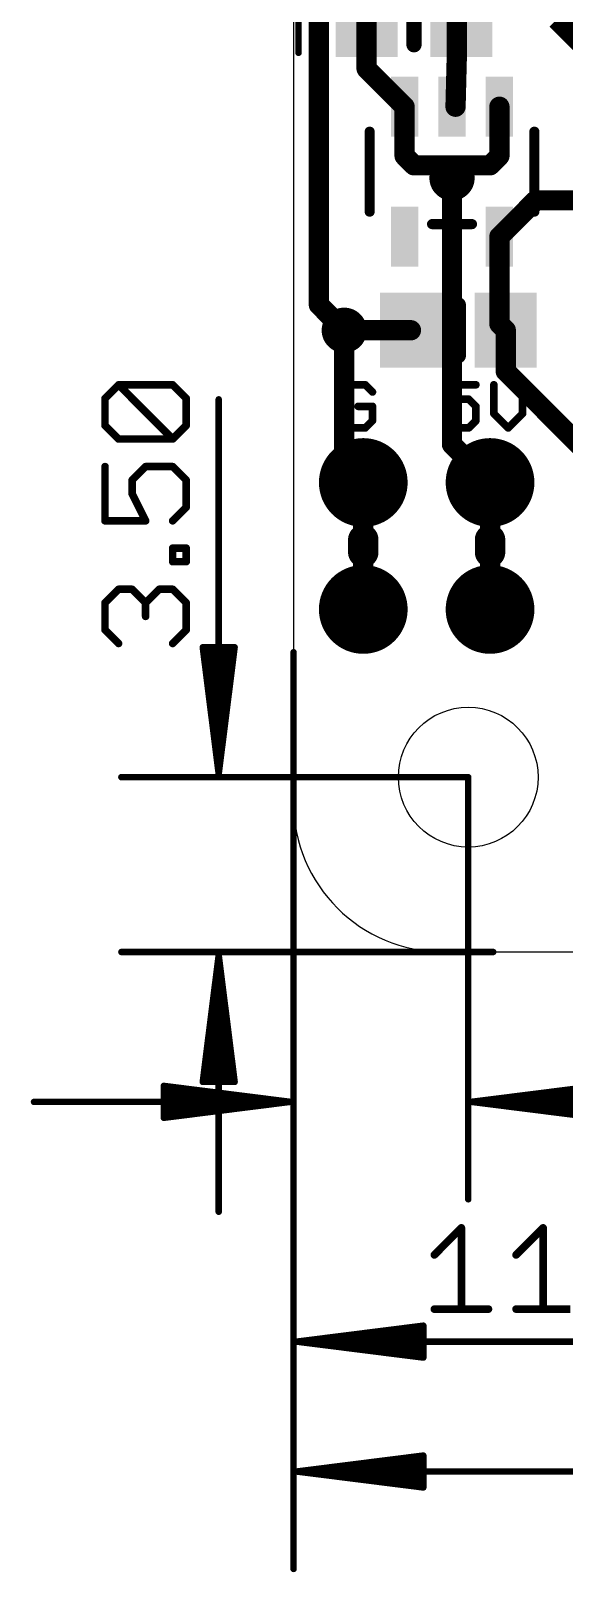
# Model space of a CAD drawing. Extents: x -5.3 to 74.7, y -12.4 to 39.9.
# Drawn here: x -5.27 to 5.42, y -12.42 to 18.44 of the extents above; entities that cross this region are included whole.
import ezdxf

# ---------------------------------------------------------------- set-up
doc = ezdxf.new("R2010")
doc.units = 0
for name, color, linetype in [('1', 12, 'CONTINUOUS'), ('16', 5, 'CONTINUOUS'), ('17', 110, 'CONTINUOUS'), ('18', 110, 'CONTINUOUS'), ('19', 53, 'CONTINUOUS'), ('20', 4, 'CONTINUOUS'), ('21', 40, 'CONTINUOUS'), ('23', 40, 'CONTINUOUS'), ('47', 253, 'CONTINUOUS')]:
    doc.layers.add(name, color=color, linetype=linetype)

# ---------------------------------------------------------------- blocks, each defined once
blk = doc.blocks.new('RECT')
blk.add_solid([(-0.5, -0.5), (0.5, -0.5), (-0.5, 0.5), (0.5, 0.5)])
blk = doc.blocks.new('ROUNDP')
at = {"const_width": 0.5}
blk.add_lwpolyline([(0, -0.25, 1), (0, 0.25, 1), (0, -0.25)], format="xyb", dxfattribs=at)
blk = doc.blocks.new('ROUNDV')
at = {"const_width": 0.5}
blk.add_lwpolyline([(0, -0.25, 1), (0, 0.25, 1), (0, -0.25)], format="xyb", dxfattribs=at)

msp = doc.modelspace()

# ---------------------------------------------------------------- linework, layer by layer
at = {"layer": '1', "const_width": 0.4064}
for points in [[(1.463, 18.669), (1.463, 17.6831)], [(3.269, 18.669), (3.269, 17.846)], [(6.797, 17.145), (5.273, 18.669)], [(3.2455, 16.9211), (3.269, 17.846)], [(1.463, 17.6831), (2.225, 16.9211)], [(2.225, 16.9211), (2.225, 15.936)], [(4.125, 15.936), (4.125, 16.9211)], [(2.225, 15.936), (2.413, 15.748)], [(3.937, 15.748), (4.125, 15.936)], [(2.413, 15.748), (3.175, 15.748)], [(3.175, 15.748), (3.937, 15.748)], [(3.175, 15.494), (3.175, 15.748)], [(4.125, 14.3209), (4.8511, 15.047)], [(4.8511, 15.047), (6.858, 15.047)], [(4.125, 14.3209), (4.125, 12.573)], [(4.252, 12.446), (4.125, 12.573)], [(2.352, 12.446), (1.016, 12.446)], [(1.016, 9.779), (1.016, 12.446)], [(4.252, 12.446), (4.252, 11.623)], [(4.252, 11.623), (6.477, 9.398)], [(1.397, 9.398), (1.016, 9.779)]]:
    msp.add_lwpolyline(points, dxfattribs=at)
at = {"layer": '1', "const_width": 0.2032}
for points in [[(3.3706, 17.8434, 1), (3.1674, 17.8486)], [(3.1674, 17.846, 1), (3.3706, 17.846)], [(1.3614, 17.6831, 1), (1.5646, 17.6831)], [(1.5348, 17.7549, 1), (1.3912, 17.6113)], [(2.3266, 16.9211, 1), (2.1234, 16.9211)], [(2.1532, 16.8493, 1), (2.2968, 16.9929)], [(3.1439, 16.9237, 1), (3.3471, 16.9185)], [(4.2266, 16.9211, 1), (4.0234, 16.9211)], [(2.2968, 16.0078, 1), (2.1532, 15.8642)], [(4.1968, 15.8642, 1), (4.0532, 16.0078)], [(2.1234, 15.936, 1), (2.3266, 15.936)], [(2.413, 15.8496, 1), (2.413, 15.6464)], [(2.3412, 15.6762, 1), (2.4848, 15.8198)], [(3.175, 15.8496, 1), (3.175, 15.6464)], [(3.2766, 15.748, 1), (3.0734, 15.748)], [(3.175, 15.6464, 1), (3.175, 15.8496)], [(3.8652, 15.8198, 1), (4.0088, 15.6762)], [(3.937, 15.6464, 1), (3.937, 15.8496)], [(4.0234, 15.936, 1), (4.2266, 15.936)], [(3.0734, 15.494, 1), (3.2766, 15.494)], [(4.8511, 15.1486, 1), (4.8511, 14.9454)], [(4.9229, 14.9752, 1), (4.7793, 15.1188)], [(4.2266, 14.3209, 1), (4.0234, 14.3209)], [(4.0532, 14.3927, 1), (4.1968, 14.2491)], [(4.0234, 12.573, 1), (4.2266, 12.573)], [(4.1968, 12.6448, 1), (4.0532, 12.5012)], [(1.016, 12.5476, 1), (1.016, 12.3444)], [(1.1176, 12.446, 1), (0.9144, 12.446)], [(2.352, 12.3444, 1), (2.352, 12.5476)], [(4.3536, 12.446, 1), (4.1504, 12.446)], [(4.1802, 12.3742, 1), (4.3238, 12.5178)], [(4.3238, 11.6948, 1), (4.1802, 11.5512)], [(4.1504, 11.623, 1), (4.3536, 11.623)], [(0.9144, 9.779, 1), (1.1176, 9.779)], [(1.0878, 9.8508, 1), (0.9442, 9.7072)], [(1.3252, 9.3262, 1), (1.4688, 9.4698)]]:
    msp.add_lwpolyline(points, format="xyb", dxfattribs=at)
at = {"layer": '16', "const_width": 0.4064}
for points in [[(0.508, 12.954), (0.508, 19.812)], [(3.175, 10.16), (3.175, 15.494)], [(1.016, 12.446), (0.508, 12.954)], [(3.937, 9.398), (3.175, 10.16)], [(1.397, 9.398), (1.397, 6.858)], [(3.937, 6.858), (3.937, 9.398)]]:
    msp.add_lwpolyline(points, dxfattribs=at)
at = {"layer": '16', "const_width": 0.2032}
for points in [[(3.2766, 15.494, 1), (3.0734, 15.494)], [(0.4064, 12.954, 1), (0.6096, 12.954)], [(0.5798, 13.0258, 1), (0.4362, 12.8822)], [(0.9442, 12.3742, 1), (1.0878, 12.5178)], [(3.0734, 10.16, 1), (3.2766, 10.16)], [(3.2468, 10.2318, 1), (3.1032, 10.0882)], [(1.4986, 9.398, 1), (1.2954, 9.398)], [(4.0386, 9.398, 1), (3.8354, 9.398)], [(3.8652, 9.3262, 1), (4.0088, 9.4698)], [(1.2954, 6.858, 1), (1.4986, 6.858)], [(3.8354, 6.858, 1), (4.0386, 6.858)]]:
    msp.add_lwpolyline(points, format="xyb", dxfattribs=at)
at = {"layer": '19'}
msp.add_line((3.2455, 16.9211), (3.175, 16.9211), dxfattribs=at)
at = {"layer": '20'}
for p, q in [((0, 27.6604), (0, 3)), ((3, 0), (62, 0))]:
    msp.add_line(p, q, dxfattribs=at)
msp.add_circle((3.5, 3.5), 1.4, dxfattribs=at)
msp.add_arc((3, 3), 3, 180, 270, dxfattribs=at)
at = {"layer": '21'}
for points, const_width in [([(2.413, 19.177), (2.413, 18.161)], 0.3048), ([(1.525, 14.821), (1.525, 16.421)], 0.2032), ([(4.825, 14.821), (4.825, 16.421)], 0.2032), ([(3.575, 14.571), (2.775, 14.571)], 0.2032), ([(3.302, 11.938), (3.302, 12.954)], 0.3048), ([(1.1495, 11.3545), (1.0054, 11.2105)], 0.1524), ([(1.4376, 11.3545), (1.1495, 11.3545)], 0.1524), ([(1.5817, 11.2105), (1.4376, 11.3545)], 0.1524), ([(3.6539, 11.3545), (3.0777, 11.3545)], 0.1524), ([(3.0777, 11.3545), (3.0777, 10.9224)], 0.1524), ([(4.0132, 11.3545), (4.0132, 10.7783)], 0.1524), ([(4.5894, 10.7783), (4.5894, 11.3545)], 0.1524), ([(1.0054, 11.2105), (1.0054, 10.6343)], 0.1524), ([(3.0777, 10.9224), (3.3658, 11.0664)], 0.1524), ([(3.3658, 11.0664), (3.5099, 11.0664)], 0.1524), ([(3.5099, 11.0664), (3.6539, 10.9224)], 0.1524), ([(1.5817, 10.9224), (1.2936, 10.9224)], 0.1524), ([(1.5817, 10.6343), (1.5817, 10.9224)], 0.1524), ([(3.6539, 10.9224), (3.6539, 10.6343)], 0.1524), ([(4.0132, 10.7783), (4.3013, 10.4902)], 0.1524), ([(4.3013, 10.4902), (4.5894, 10.7783)], 0.1524), ([(1.0054, 10.6343), (1.1495, 10.4902)], 0.1524), ([(1.1495, 10.4902), (1.4376, 10.4902)], 0.1524), ([(1.4376, 10.4902), (1.5817, 10.6343)], 0.1524), ([(3.2217, 10.4902), (3.0777, 10.6343)], 0.1524), ([(3.5099, 10.4902), (3.2217, 10.4902)], 0.1524), ([(3.6539, 10.6343), (3.5099, 10.4902)], 0.1524), ([(1.397, 8.001), (1.397, 8.255)], 0.6096), ([(3.937, 8.001), (3.937, 8.255)], 0.6096)]:
    msp.add_lwpolyline(points, dxfattribs=dict(at, const_width=const_width))
for points, const_width in [([(2.3368, 18.161, 1), (2.4892, 18.161)], 0.1524), ([(1.5758, 16.421, 1), (1.4742, 16.421)], 0.1016), ([(4.8758, 16.421, 1), (4.7742, 16.421)], 0.1016), ([(1.4742, 14.821, 1), (1.5758, 14.821)], 0.1016), ([(4.7742, 14.821, 1), (4.8758, 14.821)], 0.1016), ([(2.775, 14.6218, 1), (2.775, 14.5202)], 0.1016), ([(3.575, 14.5202, 1), (3.575, 14.6218)], 0.1016), ([(3.3782, 12.954, 1), (3.2258, 12.954)], 0.1524), ([(3.2258, 11.938, 1), (3.3782, 11.938)], 0.1524), ([(1.1495, 11.3926, 1), (1.1495, 11.3164)], 0.0762), ([(1.1764, 11.3276, 1), (1.1226, 11.3815)], 0.0762), ([(1.4646, 11.3815, 1), (1.4107, 11.3276)], 0.0762), ([(1.4376, 11.3164, 1), (1.4376, 11.3926)], 0.0762), ([(3.0777, 11.3926, 1), (3.0777, 11.3164)], 0.0762), ([(3.1158, 11.3545, 1), (3.0396, 11.3545)], 0.0762), ([(3.6539, 11.3164, 1), (3.6539, 11.3926)], 0.0762), ([(4.0513, 11.3545, 1), (3.9751, 11.3545)], 0.0762), ([(4.6275, 11.3545, 1), (4.5513, 11.3545)], 0.0762), ([(1.0435, 11.2105, 1), (0.9673, 11.2105)], 0.0762), ([(0.9785, 11.2374, 1), (1.0324, 11.1835)], 0.0762), ([(1.5547, 11.1835, 1), (1.6086, 11.2374)], 0.0762), ([(3.3658, 11.1045, 1), (3.3658, 11.0283)], 0.0762), ([(3.3828, 11.0323, 1), (3.3488, 11.1005)], 0.0762), ([(3.5368, 11.0934, 1), (3.4829, 11.0395)], 0.0762), ([(3.5099, 11.0283, 1), (3.5099, 11.1045)], 0.0762), ([(1.2936, 10.9605, 1), (1.2936, 10.8843)], 0.0762), ([(1.6198, 10.9224, 1), (1.5436, 10.9224)], 0.0762), ([(1.5817, 10.8843, 1), (1.5817, 10.9605)], 0.0762), ([(3.0606, 10.9564, 1), (3.0947, 10.8883)], 0.0762), ([(3.0396, 10.9224, 1), (3.1158, 10.9224)], 0.0762), ([(3.692, 10.9224, 1), (3.6158, 10.9224)], 0.0762), ([(3.627, 10.8954, 1), (3.6808, 10.9493)], 0.0762), ([(4.0401, 10.8053, 1), (3.9863, 10.7514)], 0.0762), ([(3.9751, 10.7783, 1), (4.0513, 10.7783)], 0.0762), ([(4.5513, 10.7783, 1), (4.6275, 10.7783)], 0.0762), ([(4.6164, 10.7514, 1), (4.5625, 10.8053)], 0.0762), ([(1.0324, 10.6612, 1), (0.9785, 10.6073)], 0.0762), ([(0.9673, 10.6343, 1), (1.0435, 10.6343)], 0.0762), ([(1.1495, 10.5283, 1), (1.1495, 10.4521)], 0.0762), ([(1.1226, 10.4633, 1), (1.1764, 10.5171)], 0.0762), ([(1.4107, 10.5171, 1), (1.4646, 10.4633)], 0.0762), ([(1.4376, 10.4521, 1), (1.4376, 10.5283)], 0.0762), ([(1.5436, 10.6343, 1), (1.6198, 10.6343)], 0.0762), ([(1.6086, 10.6073, 1), (1.5547, 10.6612)], 0.0762), ([(3.1046, 10.6612, 1), (3.0507, 10.6073)], 0.0762), ([(3.2217, 10.5283, 1), (3.2217, 10.4521)], 0.0762), ([(3.1948, 10.4633, 1), (3.2487, 10.5171)], 0.0762), ([(3.4829, 10.5171, 1), (3.5368, 10.4633)], 0.0762), ([(3.5099, 10.4521, 1), (3.5099, 10.5283)], 0.0762), ([(3.6158, 10.6343, 1), (3.692, 10.6343)], 0.0762), ([(3.6808, 10.6073, 1), (3.627, 10.6612)], 0.0762), ([(4.2744, 10.5171, 1), (4.3283, 10.4633)], 0.0762), ([(4.2744, 10.4633, 1), (4.3283, 10.5171)], 0.0762), ([(1.5494, 8.255, 1), (1.2446, 8.255)], 0.3048), ([(4.0894, 8.255, 1), (3.7846, 8.255)], 0.3048), ([(1.2446, 8.001, 1), (1.5494, 8.001)], 0.3048), ([(3.7846, 8.001, 1), (4.0894, 8.001)], 0.3048)]:
    msp.add_lwpolyline(points, format="xyb", dxfattribs=dict(at, const_width=const_width))
at = {"layer": '23'}
for p in [(3.175, 15.621), (3.302, 12.446), (1.397, 8.128), (3.937, 8.128), (0, 0)]:
    msp.add_point(p, dxfattribs=at)
at = {"layer": '47'}
for points, const_width in [([(0.1, 18), (0.1, 39.45)], 0.13), ([(-3.7777, 11.0826), (-3.5065, 11.3537)], 0.1524), ([(-3.5065, 11.3537), (-2.4219, 11.3537)], 0.1524), ([(-2.4219, 10.2691), (-3.5065, 11.3537)], 0.1524), ([(-2.4219, 11.3537), (-2.1507, 11.0826)], 0.1524), ([(-3.7777, 10.5403), (-3.7777, 11.0826)], 0.1524), ([(-2.1507, 11.0826), (-2.1507, 10.5403)], 0.1524), ([(-1.5, 3.565), (-1.5, 11.0628)], 0.13), ([(-3.5065, 10.2691), (-3.7777, 10.5403)], 0.1524), ([(-2.1507, 10.5403), (-2.4219, 10.2691)], 0.1524), ([(-2.4219, 10.2691), (-3.5065, 10.2691)], 0.1524), ([(-3.7777, 9.7166), (-3.7777, 8.6319)], 0.1524), ([(-3.2354, 9.4454), (-2.9642, 9.7166)], 0.1524), ([(-2.9642, 9.7166), (-2.4219, 9.7166)], 0.1524), ([(-2.4219, 9.7166), (-2.1507, 9.4454)], 0.1524), ([(-3.2354, 9.1743), (-3.2354, 9.4454)], 0.1524), ([(-2.1507, 9.4454), (-2.1507, 8.9031)], 0.1524), ([(-2.9642, 8.6319), (-3.2354, 9.1743)], 0.1524), ([(-2.1507, 8.9031), (-2.4219, 8.6319)], 0.1524), ([(-3.7777, 8.6319), (-2.9642, 8.6319)], 0.1524), ([(-2.4219, 7.8134), (-2.4219, 8.0845)], 0.1524), ([(-2.4219, 8.0845), (-2.1507, 8.0845)], 0.1524), ([(-2.1507, 8.0845), (-2.1507, 7.8134)], 0.1524), ([(-2.1507, 7.8134), (-2.4219, 7.8134)], 0.1524), ([(-3.7777, 6.9897), (-3.5065, 7.2609)], 0.1524), ([(-3.5065, 7.2609), (-3.2354, 7.2609)], 0.1524), ([(-3.2354, 7.2609), (-2.9642, 6.9897)], 0.1524), ([(-2.9642, 6.9897), (-2.693, 7.2609)], 0.1524), ([(-2.693, 7.2609), (-2.4219, 7.2609)], 0.1524), ([(-2.4219, 7.2609), (-2.1507, 6.9897)], 0.1524), ([(-3.7777, 6.4474), (-3.7777, 6.9897)], 0.1524), ([(-2.9642, 6.9897), (-2.9642, 6.7185)], 0.1524), ([(-2.1507, 6.9897), (-2.1507, 6.4474)], 0.1524), ([(-3.5065, 6.1762), (-3.7777, 6.4474)], 0.1524), ([(-2.1507, 6.4474), (-2.4219, 6.1762)], 0.1524), ([(-1.5, 3.565), (-1.8192, 6.1)], 0.13), ([(-1.8192, 6.1), (-1.1808, 6.1)], 0.13), ([(-1.5, 3.565), (-1.76, 6.1)], 0.13), ([(-1.5, 3.565), (-1.63, 6.1)], 0.13), ([(-1.1808, 6.1), (-1.5, 3.565)], 0.13), ([(-1.37, 6.1), (-1.5, 3.565)], 0.13), ([(-1.24, 6.1), (-1.5, 3.565)], 0.13), ([(0, 6), (0, -4.95)], 0.13), ([(0, 4), (0, -9.75)], 0.13), ([(3.5, 3.5), (-3.45, 3.5)], 0.13), ([(3.5, 3.5), (3.5, -4.95)], 0.13), ([(4, 0), (-3.45, 0)], 0.13), ([(-1.5, -0.065), (-1.8192, -2.6)], 0.13), ([(-1.5, -0.065), (-1.76, -2.6)], 0.13), ([(-1.5, -0.065), (-1.63, -2.6)], 0.13), ([(-1.5, -0.065), (-1.5, -5.2)], 0.13), ([(-1.1808, -2.6), (-1.5, -0.065)], 0.13), ([(-1.37, -2.6), (-1.5, -0.065)], 0.13), ([(-1.24, -2.6), (-1.5, -0.065)], 0.13), ([(0, 0.1), (0, -12.35)], 0.13), ([(-0.065, -3), (-2.6, -2.6808)], 0.13), ([(-2.6, -2.6808), (-2.6, -3.3192)], 0.13), ([(-0.065, -3), (-2.6, -2.74)], 0.13), ([(-1.8192, -2.6), (-1.1808, -2.6)], 0.13), ([(3.565, -3), (6.1, -2.6808)], 0.13), ([(3.565, -3), (6.1, -2.74)], 0.13), ([(-0.065, -3), (-5.2, -3)], 0.13), ([(-0.065, -3), (-2.6, -2.87)], 0.13), ([(-2.6, -3.3192), (-0.065, -3)], 0.13), ([(-2.6, -3.13), (-0.065, -3)], 0.13), ([(-2.6, -3.26), (-0.065, -3)], 0.13), ([(3.565, -3), (6.1, -2.87)], 0.13), ([(3.565, -3), (11.0628, -3)], 0.13), ([(6.1, -3.3192), (3.565, -3)], 0.13), ([(6.1, -3.13), (3.565, -3)], 0.13), ([(6.1, -3.26), (3.565, -3)], 0.13), ([(2.8209, -6.0646), (3.3633, -5.5223)], 0.1524), ([(3.3633, -5.5223), (3.3633, -7.1493)], 0.1524), ([(4.4581, -6.0646), (5.0004, -5.5223)], 0.1524), ([(5.0004, -5.5223), (5.0004, -7.1493)], 0.1524), ([(2.8209, -7.1493), (3.9056, -7.1493)], 0.1524), ([(4.4581, -7.1493), (5.5427, -7.1493)], 0.1524), ([(0.065, -7.8), (2.6, -7.4808)], 0.13), ([(0.065, -7.8), (2.6, -7.54)], 0.13), ([(0.065, -7.8), (2.6, -7.67)], 0.13), ([(2.6, -7.4808), (2.6, -8.1192)], 0.13), ([(0.065, -7.8), (11.619, -7.8)], 0.13), ([(2.6, -8.1192), (0.065, -7.8)], 0.13), ([(2.6, -7.93), (0.065, -7.8)], 0.13), ([(2.6, -8.06), (0.065, -7.8)], 0.13), ([(0.065, -10.4), (2.6, -10.0808)], 0.13), ([(0.065, -10.4), (2.6, -10.14)], 0.13), ([(2.6, -10.0808), (2.6, -10.7192)], 0.13), ([(0.065, -10.4), (2.6, -10.27)], 0.13), ([(0.065, -10.4), (45.401, -10.4)], 0.13), ([(2.6, -10.7192), (0.065, -10.4)], 0.13), ([(2.6, -10.53), (0.065, -10.4)], 0.13), ([(2.6, -10.66), (0.065, -10.4)], 0.13)]:
    msp.add_lwpolyline(points, dxfattribs=dict(at, const_width=const_width))
for points, const_width in [([(0.0675, 18, 1), (0.1325, 18)], 0.065), ([(-3.4796, 11.3807, 1), (-3.5335, 11.3268)], 0.0762), ([(-3.5065, 11.3918, 1), (-3.5065, 11.3156)], 0.0762), ([(-3.4796, 11.3268, 1), (-3.5335, 11.3807)], 0.0762), ([(-2.3949, 11.3807, 1), (-2.4488, 11.3268)], 0.0762), ([(-2.4219, 11.3156, 1), (-2.4219, 11.3918)], 0.0762), ([(-3.7396, 11.0826, 1), (-3.8158, 11.0826)], 0.0762), ([(-3.8046, 11.1095, 1), (-3.7507, 11.0556)], 0.0762), ([(-2.1126, 11.0826, 1), (-2.1888, 11.0826)], 0.0762), ([(-2.1776, 11.0556, 1), (-2.1238, 11.1095)], 0.0762), ([(-1.4675, 11.0628, 1), (-1.5325, 11.0628)], 0.065), ([(-3.7507, 10.5672, 1), (-3.8046, 10.5133)], 0.0762), ([(-3.8158, 10.5403, 1), (-3.7396, 10.5403)], 0.0762), ([(-2.1888, 10.5403, 1), (-2.1126, 10.5403)], 0.0762), ([(-2.1238, 10.5133, 1), (-2.1776, 10.5672)], 0.0762), ([(-3.5065, 10.3072, 1), (-3.5065, 10.231)], 0.0762), ([(-3.5335, 10.2421, 1), (-3.4796, 10.296)], 0.0762), ([(-2.4488, 10.296, 1), (-2.3949, 10.2421)], 0.0762), ([(-2.4488, 10.2421, 1), (-2.3949, 10.296)], 0.0762), ([(-2.4219, 10.231, 1), (-2.4219, 10.3072)], 0.0762), ([(-3.7396, 9.7166, 1), (-3.8158, 9.7166)], 0.0762), ([(-2.9642, 9.7547, 1), (-2.9642, 9.6785)], 0.0762), ([(-2.9373, 9.6897, 1), (-2.9911, 9.7435)], 0.0762), ([(-2.3949, 9.7435, 1), (-2.4488, 9.6897)], 0.0762), ([(-2.4219, 9.6785, 1), (-2.4219, 9.7547)], 0.0762), ([(-3.1973, 9.4454, 1), (-3.2735, 9.4454)], 0.0762), ([(-3.2623, 9.4724, 1), (-3.2084, 9.4185)], 0.0762), ([(-2.1126, 9.4454, 1), (-2.1888, 9.4454)], 0.0762), ([(-2.1776, 9.4185, 1), (-2.1238, 9.4724)], 0.0762), ([(-3.2735, 9.1743, 1), (-3.1973, 9.1743)], 0.0762), ([(-3.2013, 9.1913, 1), (-3.2694, 9.1572)], 0.0762), ([(-2.1238, 8.8762, 1), (-2.1776, 8.93)], 0.0762), ([(-3.7777, 8.67, 1), (-3.7777, 8.5938)], 0.0762), ([(-3.8158, 8.6319, 1), (-3.7396, 8.6319)], 0.0762), ([(-2.9983, 8.6149, 1), (-2.9301, 8.649)], 0.0762), ([(-2.9642, 8.5938, 1), (-2.9642, 8.67)], 0.0762), ([(-2.4488, 8.6589, 1), (-2.3949, 8.605)], 0.0762), ([(-2.1888, 8.9031, 1), (-2.1126, 8.9031)], 0.0762), ([(-2.3838, 8.0845, 1), (-2.46, 8.0845)], 0.0762), ([(-2.4219, 8.1226, 1), (-2.4219, 8.0464)], 0.0762), ([(-2.1126, 8.0845, 1), (-2.1888, 8.0845)], 0.0762), ([(-2.1507, 8.0464, 1), (-2.1507, 8.1226)], 0.0762), ([(-2.4219, 7.8515, 1), (-2.4219, 7.7753)], 0.0762), ([(-2.46, 7.8134, 1), (-2.3838, 7.8134)], 0.0762), ([(-2.1888, 7.8134, 1), (-2.1126, 7.8134)], 0.0762), ([(-2.1507, 7.7753, 1), (-2.1507, 7.8515)], 0.0762), ([(-3.5065, 7.299, 1), (-3.5065, 7.2228)], 0.0762), ([(-3.4796, 7.2339, 1), (-3.5335, 7.2878)], 0.0762), ([(-3.2084, 7.2878, 1), (-3.2623, 7.2339)], 0.0762), ([(-3.2354, 7.2228, 1), (-3.2354, 7.299)], 0.0762), ([(-2.693, 7.299, 1), (-2.693, 7.2228)], 0.0762), ([(-2.6661, 7.2339, 1), (-2.72, 7.2878)], 0.0762), ([(-2.3949, 7.2878, 1), (-2.4488, 7.2339)], 0.0762), ([(-2.4219, 7.2228, 1), (-2.4219, 7.299)], 0.0762), ([(-3.7396, 6.9897, 1), (-3.8158, 6.9897)], 0.0762), ([(-3.8046, 7.0166, 1), (-3.7507, 6.9628)], 0.0762), ([(-2.9261, 6.9897, 1), (-3.0023, 6.9897)], 0.0762), ([(-2.9911, 7.0166, 1), (-2.9373, 6.9628)], 0.0762), ([(-2.9911, 6.9628, 1), (-2.9373, 7.0166)], 0.0762), ([(-2.1126, 6.9897, 1), (-2.1888, 6.9897)], 0.0762), ([(-2.1776, 6.9628, 1), (-2.1238, 7.0166)], 0.0762), ([(-3.7507, 6.4743, 1), (-3.8046, 6.4204)], 0.0762), ([(-3.8158, 6.4474, 1), (-3.7396, 6.4474)], 0.0762), ([(-3.0023, 6.7185, 1), (-2.9261, 6.7185)], 0.0762), ([(-2.1888, 6.4474, 1), (-2.1126, 6.4474)], 0.0762), ([(-2.1238, 6.4204, 1), (-2.1776, 6.4743)], 0.0762), ([(-3.5335, 6.1493, 1), (-3.4796, 6.2031)], 0.0762), ([(-2.4488, 6.2031, 1), (-2.3949, 6.1493)], 0.0762), ([(-1.787, 6.1041, 1), (-1.8515, 6.0959)], 0.065), ([(-1.8192, 6.1325, 1), (-1.8192, 6.0675)], 0.065), ([(-1.7277, 6.1033, 1), (-1.7923, 6.0967)], 0.065), ([(-1.5975, 6.1017, 1), (-1.6625, 6.0983)], 0.065), ([(-1.3375, 6.0983, 1), (-1.4025, 6.1017)], 0.065), ([(-1.2077, 6.0967, 1), (-1.2723, 6.1033)], 0.065), ([(-1.1485, 6.0959, 1), (-1.213, 6.1041)], 0.065), ([(-1.1808, 6.0675, 1), (-1.1808, 6.1325)], 0.065), ([(0.0325, 6, 1), (-0.0325, 6)], 0.065), ([(0.0325, 4, 1), (-0.0325, 4)], 0.065), ([(-3.45, 3.5325, 1), (-3.45, 3.4675)], 0.065), ([(-1.5322, 3.5691, 1), (-1.4678, 3.5609)], 0.065), ([(-1.5323, 3.5683, 1), (-1.4677, 3.5617)], 0.065), ([(-1.5325, 3.5633, 1), (-1.4675, 3.5667)], 0.065), ([(-1.5325, 3.5667, 1), (-1.4675, 3.5633)], 0.065), ([(-1.5325, 3.565, 1), (-1.4675, 3.565)], 0.065), ([(-1.5323, 3.5617, 1), (-1.4677, 3.5683)], 0.065), ([(-1.5322, 3.5609, 1), (-1.4678, 3.5691)], 0.065), ([(3.5325, 3.5, 1), (3.4675, 3.5)], 0.065), ([(3.5, 3.4675, 1), (3.5, 3.5325)], 0.065), ([(-3.45, 0.0325, 1), (-3.45, -0.0325)], 0.065), ([(-1.4675, -0.0667, 1), (-1.5325, -0.0633)], 0.065), ([(-1.4675, -0.0633, 1), (-1.5325, -0.0667)], 0.065), ([(0.0325, 0.1, 1), (-0.0325, 0.1)], 0.065), ([(4, -0.0325, 1), (4, 0.0325)], 0.065), ([(-1.4675, -0.065, 1), (-1.5325, -0.065)], 0.065), ([(-1.4678, -0.0609, 1), (-1.5322, -0.0691)], 0.065), ([(-1.4677, -0.0617, 1), (-1.5323, -0.0683)], 0.065), ([(-1.4677, -0.0683, 1), (-1.5323, -0.0617)], 0.065), ([(-1.4678, -0.0691, 1), (-1.5322, -0.0609)], 0.065), ([(-2.5959, -2.6485, 1), (-2.6041, -2.713)], 0.065), ([(-2.5675, -2.6808, 1), (-2.6325, -2.6808)], 0.065), ([(-2.5967, -2.7077, 1), (-2.6033, -2.7723)], 0.065), ([(-1.8515, -2.5959, 1), (-1.787, -2.6041)], 0.065), ([(-1.8192, -2.5675, 1), (-1.8192, -2.6325)], 0.065), ([(-1.7923, -2.5967, 1), (-1.7277, -2.6033)], 0.065), ([(-1.6625, -2.5983, 1), (-1.5975, -2.6017)], 0.065), ([(-1.4025, -2.6017, 1), (-1.3375, -2.5983)], 0.065), ([(-1.2723, -2.6033, 1), (-1.2077, -2.5967)], 0.065), ([(-1.213, -2.6041, 1), (-1.1485, -2.5959)], 0.065), ([(-1.1808, -2.6325, 1), (-1.1808, -2.5675)], 0.065), ([(-5.2, -2.9675, 1), (-5.2, -3.0325)], 0.065), ([(-2.5983, -2.8375, 1), (-2.6017, -2.9025)], 0.065), ([(-2.6017, -3.0975, 1), (-2.5983, -3.1625)], 0.065), ([(-0.0609, -3.0322, 1), (-0.0691, -2.9678)], 0.065), ([(-0.0691, -3.0322, 1), (-0.0609, -2.9678)], 0.065), ([(-0.0617, -3.0323, 1), (-0.0683, -2.9677)], 0.065), ([(-0.0683, -3.0323, 1), (-0.0617, -2.9677)], 0.065), ([(-0.0667, -3.0325, 1), (-0.0633, -2.9675)], 0.065), ([(-0.0633, -3.0325, 1), (-0.0667, -2.9675)], 0.065), ([(-0.065, -3.0325, 1), (-0.065, -2.9675)], 0.065), ([(3.565, -2.9675, 1), (3.565, -3.0325)], 0.065), ([(3.5691, -2.9678, 1), (3.5609, -3.0322)], 0.065), ([(3.5633, -2.9675, 1), (3.5667, -3.0325)], 0.065), ([(3.5667, -2.9675, 1), (3.5633, -3.0325)], 0.065), ([(3.5683, -2.9677, 1), (3.5617, -3.0323)], 0.065), ([(3.5617, -2.9677, 1), (3.5683, -3.0323)], 0.065), ([(3.5609, -2.9678, 1), (3.5691, -3.0322)], 0.065), ([(-2.6033, -3.2277, 1), (-2.5967, -3.2923)], 0.065), ([(-2.6041, -3.287, 1), (-2.5959, -3.3515)], 0.065), ([(-2.6325, -3.3192, 1), (-2.5675, -3.3192)], 0.065), ([(-0.0325, -4.95, 1), (0.0325, -4.95)], 0.065), ([(3.4675, -4.95, 1), (3.5325, -4.95)], 0.065), ([(-1.5325, -5.2, 1), (-1.4675, -5.2)], 0.065), ([(3.4014, -5.5223, 1), (3.3252, -5.5223)], 0.0762), ([(3.3902, -5.5493, 1), (3.3363, -5.4954)], 0.0762), ([(5.0385, -5.5223, 1), (4.9623, -5.5223)], 0.0762), ([(5.0273, -5.5493, 1), (4.9735, -5.4954)], 0.0762), ([(2.794, -6.0377, 1), (2.8479, -6.0916)], 0.0762), ([(4.4311, -6.0377, 1), (4.485, -6.0916)], 0.0762), ([(2.8209, -7.1112, 1), (2.8209, -7.1874)], 0.0762), ([(3.9056, -7.1874, 1), (3.9056, -7.1112)], 0.0762), ([(4.4581, -7.1112, 1), (4.4581, -7.1874)], 0.0762), ([(3.3252, -7.1493, 1), (3.4014, -7.1493)], 0.0762), ([(4.9623, -7.1493, 1), (5.0385, -7.1493)], 0.0762), ([(2.6325, -7.4808, 1), (2.5675, -7.4808)], 0.065), ([(2.6041, -7.513, 1), (2.5959, -7.4485)], 0.065), ([(2.6033, -7.5723, 1), (2.5967, -7.5077)], 0.065), ([(2.6017, -7.7025, 1), (2.5983, -7.6375)], 0.065), ([(0.065, -7.7675, 1), (0.065, -7.8325)], 0.065), ([(0.0691, -7.7678, 1), (0.0609, -7.8322)], 0.065), ([(0.0633, -7.7675, 1), (0.0667, -7.8325)], 0.065), ([(0.0667, -7.7675, 1), (0.0633, -7.8325)], 0.065), ([(0.0683, -7.7677, 1), (0.0617, -7.8323)], 0.065), ([(0.0617, -7.7677, 1), (0.0683, -7.8323)], 0.065), ([(0.0609, -7.7678, 1), (0.0691, -7.8322)], 0.065), ([(2.5967, -8.0923, 1), (2.6033, -8.0277)], 0.065), ([(2.5983, -7.9625, 1), (2.6017, -7.8975)], 0.065), ([(2.5675, -8.1192, 1), (2.6325, -8.1192)], 0.065), ([(2.5959, -8.1515, 1), (2.6041, -8.087)], 0.065), ([(-0.0325, -9.75, 1), (0.0325, -9.75)], 0.065), ([(2.6325, -10.0808, 1), (2.5675, -10.0808)], 0.065), ([(2.6041, -10.113, 1), (2.5959, -10.0485)], 0.065), ([(2.6033, -10.1723, 1), (2.5967, -10.1077)], 0.065), ([(0.065, -10.3675, 1), (0.065, -10.4325)], 0.065), ([(0.0691, -10.3678, 1), (0.0609, -10.4322)], 0.065), ([(0.0633, -10.3675, 1), (0.0667, -10.4325)], 0.065), ([(0.0667, -10.3675, 1), (0.0633, -10.4325)], 0.065), ([(0.0683, -10.3677, 1), (0.0617, -10.4323)], 0.065), ([(0.0617, -10.3677, 1), (0.0683, -10.4323)], 0.065), ([(0.0609, -10.3678, 1), (0.0691, -10.4322)], 0.065), ([(2.6017, -10.3025, 1), (2.5983, -10.2375)], 0.065), ([(2.5983, -10.5625, 1), (2.6017, -10.4975)], 0.065), ([(2.5675, -10.7192, 1), (2.6325, -10.7192)], 0.065), ([(2.5959, -10.7515, 1), (2.6041, -10.687)], 0.065), ([(2.5967, -10.6923, 1), (2.6033, -10.6277)], 0.065), ([(-0.0325, -12.35, 1), (0.0325, -12.35)], 0.065)]:
    msp.add_lwpolyline(points, format="xyb", dxfattribs=dict(at, const_width=const_width))

# ---------------------------------------------------------------- block references
at = {"layer": '1', "xscale": 1.24, "yscale": 1.5}
for p in [(1.463, 18.669), (3.363, 18.669)]:
    msp.add_blockref('RECT', p, dxfattribs=at)
at = {"layer": '1', "rotation": 180}
for p, xscale, yscale in [((2.225, 16.9211), 0.55, 1.2), ((3.175, 16.9211), 0.55, 1.2), ((4.125, 16.9211), 0.55, 1.2), ((2.225, 14.3209), 0.55, 1.2), ((4.125, 14.3209), 0.55, 1.2), ((2.352, 12.446), 1.24, 1.5), ((4.252, 12.446), 1.24, 1.5)]:
    msp.add_blockref('RECT', p, dxfattribs=dict(at, xscale=xscale, yscale=yscale))
at = {"layer": '17', "xscale": 1.778, "yscale": 1.778, "rotation": 180}
for p in [(1.397, 9.398), (1.397, 9.398), (3.937, 9.398), (3.937, 9.398), (1.397, 6.858), (1.397, 6.858), (3.937, 6.858), (3.937, 6.858)]:
    msp.add_blockref('ROUNDP', p, dxfattribs=at)
at = {"layer": '18', "xscale": 0.9064, "yscale": 0.9064}
for p in [(3.175, 15.494), (3.175, 15.494), (1.016, 12.446), (1.016, 12.446)]:
    msp.add_blockref('ROUNDV', p, dxfattribs=at)

doc.saveas('drawing.dxf')
